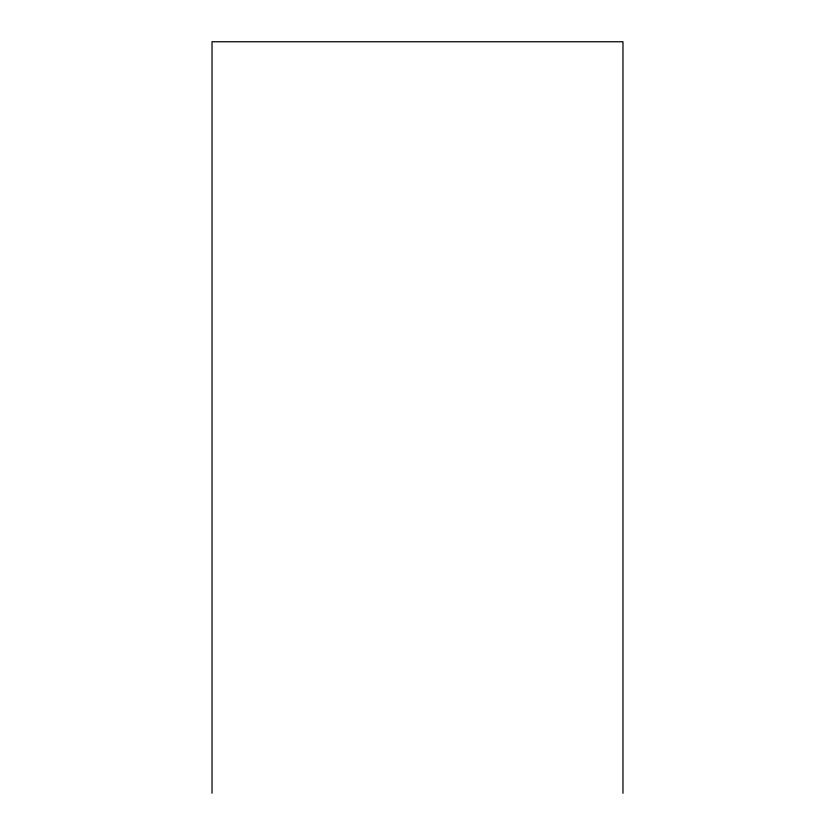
<?xml version="1.0" encoding="UTF-8"?>
<svg xmlns="http://www.w3.org/2000/svg" width="835" height="835" viewBox="0 0 835 835"><rect width="100%" height="100%" fill="white"/><g stroke="black" fill="none" stroke-linecap="round" stroke-linejoin="round"><path stroke-width="1.25" d="M622.973 793.25L622.973 41.75L212.027 41.75L212.027 793.25"/></g></svg>
